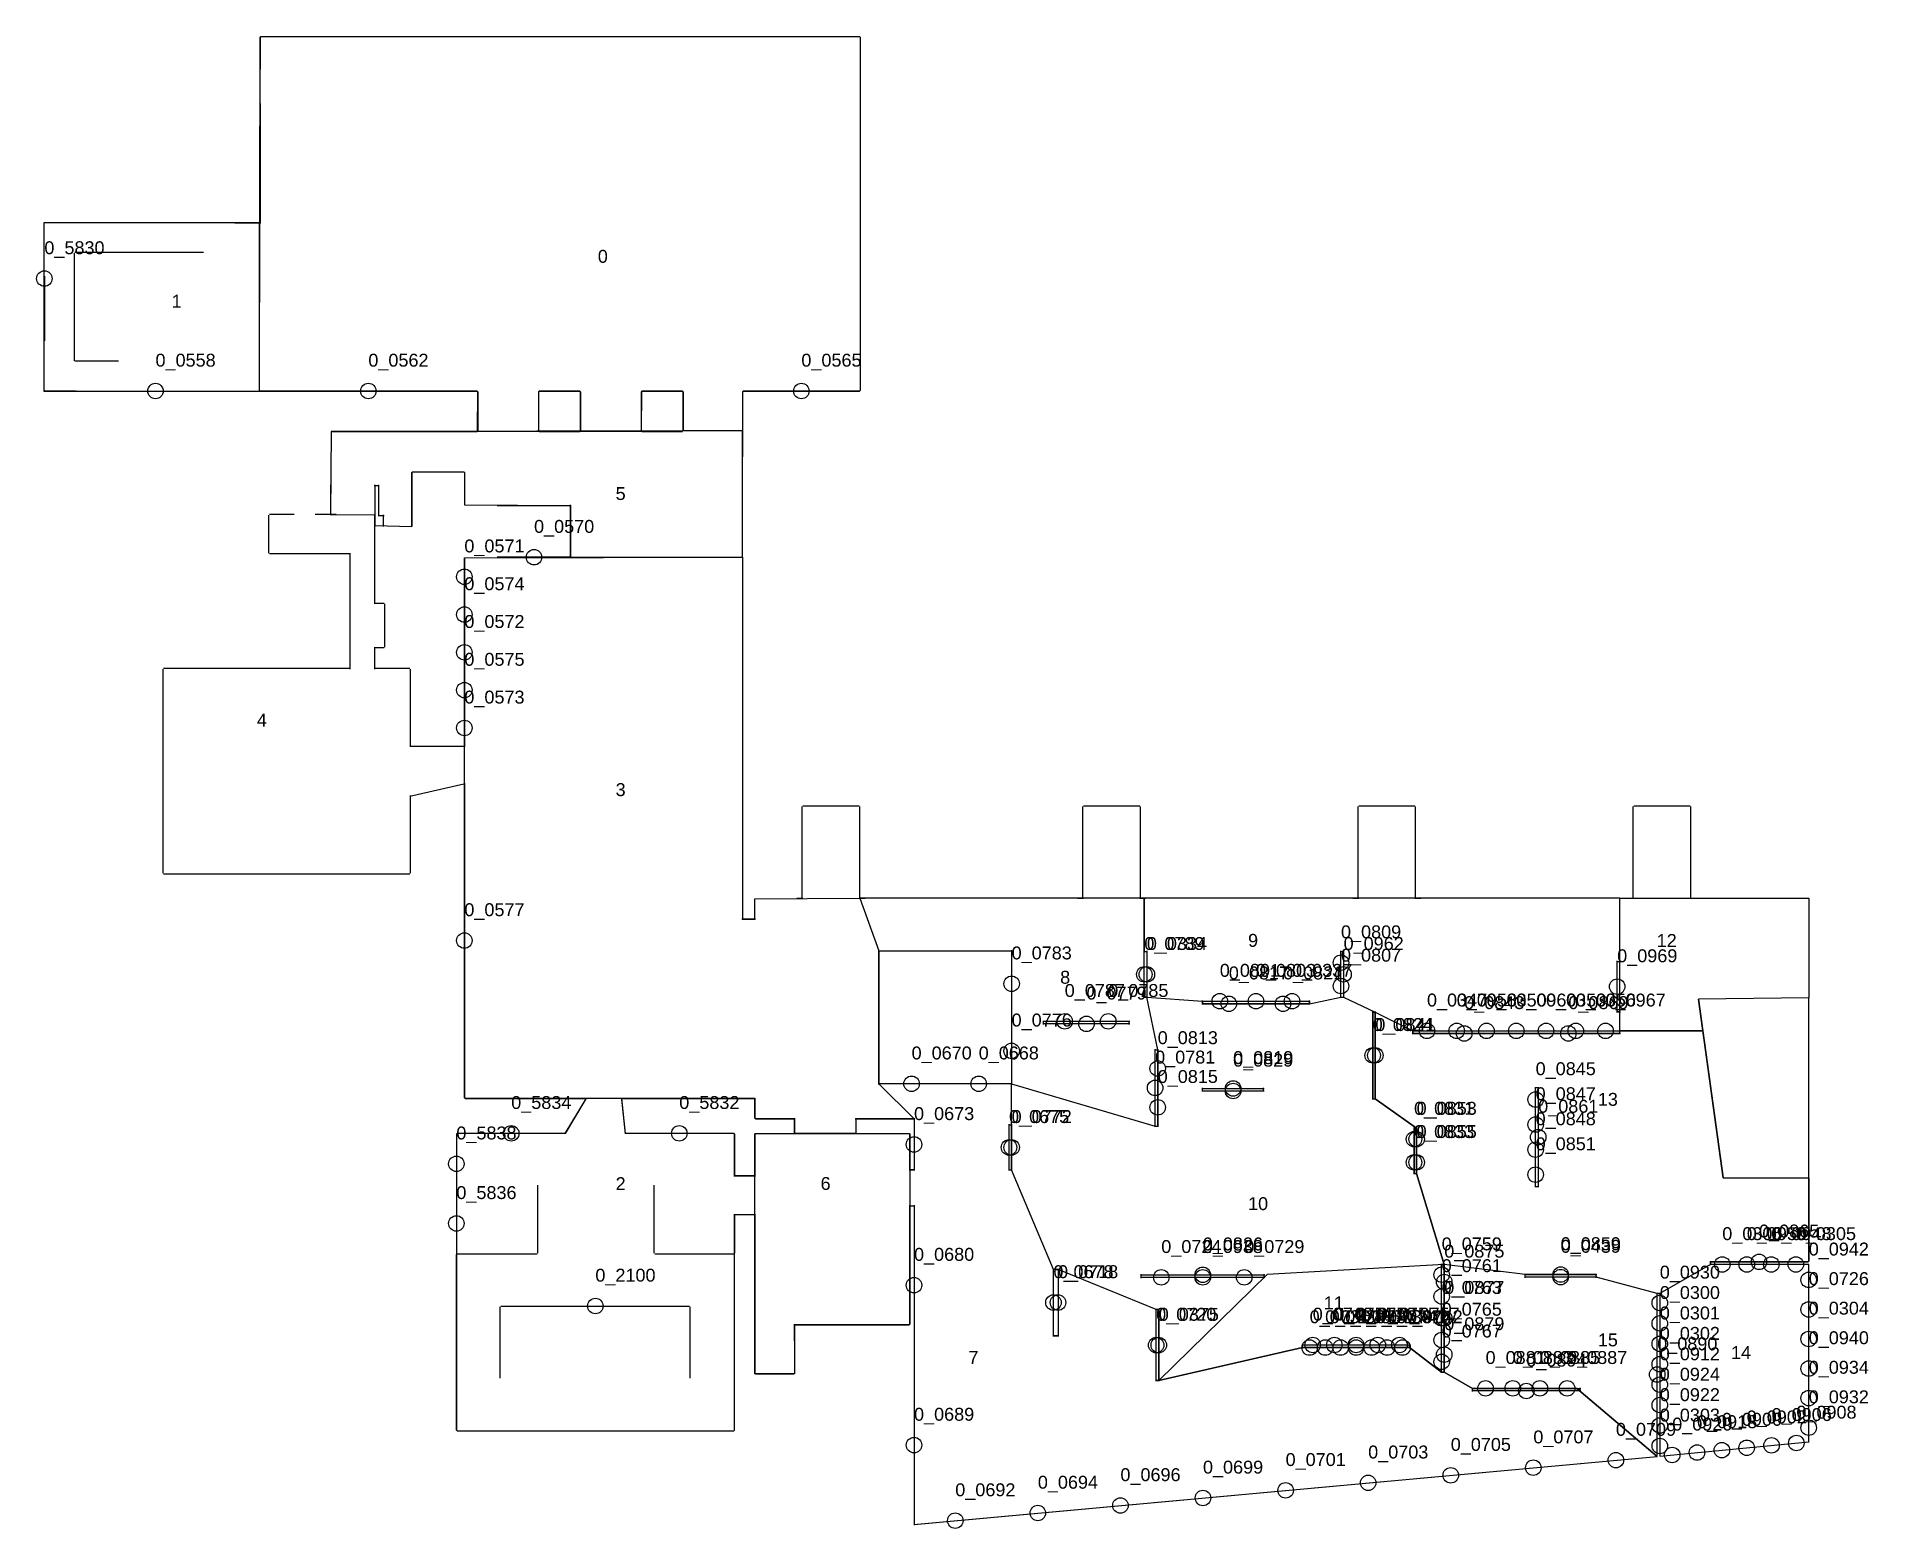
# Model space of a CAD drawing. Header units: millimetres. Extents: x -28 to 7069, y -1 to 5779.
import ezdxf

# ---------------------------------------------------------------- set-up
doc = ezdxf.new("R2010")
doc.units = ezdxf.units.MM
for name, color, linetype, true_color in [('Area', 4, 'Continuous', 0x00ffff), ('LABELS', 5, 'Continuous', 0x0000ff), ('PAINTINGS', 1, 'Continuous', 0xff0000)]:
    doc.layers.add(name, color=color, linetype=linetype, true_color=true_color)
doc.layers.add('WALLS', color=7, linetype='Continuous')
doc.styles.add('Arial Regular', font='arial.ttf')

msp = doc.modelspace()

# ---------------------------------------------------------------- linework, layer by layer
at = {"layer": 'Area'}
for points in [[(838.5, 5776.3), (841, 5778.8), (3160, 5778.8), (3162.5, 5776.3), (3162.5, 4408.3), (3160, 4405.8), (2710, 4405.8), (2707.5, 4403.3), (2707.5, 4251.4), (2477.5, 4251.3), (2477.5, 4403.3), (2475, 4405.8), (2317, 4405.8), (2315.7, 4404.6), (2314.5, 4251.3), (2317, 4248.8), (2077, 4248.8), (2079.5, 4251.3), (2079.5, 4403.3), (2077, 4405.8), (1919, 4405.8), (1916.5, 4403.3), (1916.5, 4251.3), (1919, 4248.8), (1681, 4248.8), (1681.5, 4403.3), (1679, 4405.8), (836, 4405.9)], [(0, 4405.9), (836, 4405.9), (836, 5057.9), (0, 5057.9)], [(1629.5, 3964.4), (2040.5, 3961.9), (2040.5, 3761.9), (2707.5, 3761.9), (2706.4, 4251.4), (1114, 4248.9), (1111.5, 3927.9), (1282.5, 3926.4), (1282.5, 3885.2), (1425.5, 3881.4), (1425.5, 4090.4), (1428, 4092.9), (1627, 4092.9), (1629.5, 4090.4)], [(1629.5, 3759.4), (2707.5, 3761.9), (2707.5, 2359.9), (2754.5, 2359.9), (2754.5, 2438.4), (3161.5, 2440.9), (3234.5, 2236.9), (3234.5, 1721.9), (3371.5, 1585.9), (3146.5, 1585.9), (3146.5, 1529.9), (2908.5, 1529.9), (2908.5, 1585.9), (2757, 1585.9), (2754.5, 1588.4), (2754.5, 1664.9), (1632, 1664.9), (1629.5, 1667.4)], [(3161.5, 2440.9), (3234.5, 2236.9), (3749.5, 2236.9), (3749.5, 1721.9), (4305.5, 1557.9), (4305.5, 1853.9), (4315.5, 1853.9), (4273.5, 2057.9), (4263.5, 2057.9), (4263.5, 2440.9)], [(5158.5, 1999.9), (5303.5, 1926.9), (6105.5, 1926.9), (6105.5, 2000.9), (6095.5, 2000.9), (6095.5, 2195.9), (6105.5, 2195.9), (6106, 2440.9), (4263.5, 2440.9), (4263.5, 2233.9), (4273.5, 2233.9), (4273.5, 2057.9), (4488.5, 2041.9), (4903.5, 2041.9), (4903.5, 2031.9), (5025.5, 2057.9), (5035.5, 2057.9)], [(6106, 2440.9), (6157.5, 2440.9), (6837.5, 2441), (6837.5, 2054.4), (6410.5, 2049.7), (6427.4, 1926.9), (6106, 1926.9), (6105.5, 1926.9)], [(6505.5, 1357.7), (6837.5, 1357.4), (6837.5, 1034.4), (6835, 1031.9), (6457.5, 1031.9), (6457.5, 1021.9), (6260.5, 909.9), (6250.5, 909.9), (6013.5, 972.9), (6013.5, 982.9), (5739.5, 982.9), (5425.5, 1021.9), (5318.5, 1374.9), (5318.5, 1549.9), (5158.5, 1663.9), (5158.5, 1999.9), (5303.5, 1926.9), (5303.5, 1916.9), (6105.5, 1916.9), (6106, 1926.9), (6427.4, 1926.9)], [(2673, 376.9), (2675.5, 379.4), (2675.5, 1214.9), (2754.5, 1214.9), (2754.5, 1365.9), (2675.5, 1365.9), (2675.5, 1527.4), (2673, 1529.9), (2253.3, 1529.9), (2239.2, 1664.9), (2102, 1664.9), (2099.9, 1663.7), (2019.6, 1529.9), (1601, 1529.9), (1598.5, 1527.4), (1598.5, 379.4), (1601, 376.9)], [(2754.5, 1527.4), (2757, 1529.9), (3353, 1529.9), (3355.5, 1527.4), (3355.5, 790.4), (3353, 787.9), (2908.5, 787.9), (2908.5, 598), (2754.5, 598)], [(5425.5, 604.9), (5425.5, 1022.4), (4739.4, 982.5), (4319.5, 571.9), (4876.5, 699.9), (5291.5, 699.9), (5415.5, 604.9)], [(6837.5, 334.8), (6837.5, 1021.9), (6457.5, 1021.9), (6260.5, 909.9), (6260.5, 279.4)]]:
    msp.add_lwpolyline(points, close=True, dxfattribs=at)
for points in [[(5308.5, 1374.9), (5318.5, 1374.9), (5425.3, 1022.4), (4739.4, 982.5), (4319.5, 571.9), (4319.5, 846.9), (4309.5, 846.9), (3929.5, 1002.9), (3911.5, 1002.9), (3749.5, 1387.9), (3749.5, 1721.9), (4305.5, 1557.9), (4315.5, 1557.9), (4315.5, 1853.9), (4273.5, 2057.9), (4488.5, 2041.9), (4488.5, 2031.9), (4903.5, 2031.9), (5025.5, 2057.9), (5035.5, 2057.9), (5158.5, 1999.9), (5148.5, 1999.9), (5148.5, 1663.9), (5158.5, 1663.9), (5318.5, 1549.9), (5308.5, 1549.9), (5308.5, 1374.9), (5318.5, 1374.9), (5425.5, 1021.9)], [(3739.5, 1385.4), (3739.5, 1562.9), (3749.5, 1562.9), (3749.5, 1721.9), (3234.5, 1721.9), (3371.5, 1585.9), (3371.5, 1387.9), (3355.5, 1387.9), (3355.5, 1248.9), (3371.5, 1248.9), (3371.5, 14.9), (6250.5, 278.4), (5939.7, 541.9), (5535.5, 541.9), (5425.5, 604.9), (5415.5, 604.9), (5291.5, 699.9), (4876.5, 699.9), (4319.5, 571.9), (4309.5, 571.9), (4309.5, 846.9), (3929.5, 1002.9), (3929.5, 745.9), (3911.5, 745.9), (3911.5, 1002.9), (3749.5, 1387.9)], [(6250.5, 909.9), (6013.5, 972.9), (5739.5, 972.9), (5739.5, 982.9), (5425.5, 1021.9), (5425.5, 604.9), (5535.5, 541.9), (5939.7, 541.9), (6250.5, 278.4), (6250.5, 912.4)]]:
    msp.add_lwpolyline(points, dxfattribs=at)
at = {"layer": 'PAINTINGS'}
for centre in [(2.5, 4841.5), (433, 4405.9), (1257.5, 4405.8), (2935, 4405.8), (1899.5, 3761.9), (1629.5, 3686.2), (1629.5, 3539.8), (1629.5, 3393.4), (1629.5, 3247), (1629.5, 3100.6), (1629.5, 2276.9), (5025.5, 2191.1), (3749.5, 2109.4), (4263.5, 2145.9), (4273.5, 2145.9), (5025.5, 2100.6), (5035.5, 2145.9), (4556, 2041.9), (4591, 2031.9), (4696, 2041.9), (4801, 2031.9), (4836, 2041.9), (6095.5, 2098.4), (3955.2, 1963.9), (4123.8, 1963.9), (4039.5, 1953.9), (5358.6, 1926.9), (5473.9, 1926.9), (5502.8, 1916.9), (5589.2, 1926.9), (5704.5, 1926.9), (5819.8, 1926.9), (5906.2, 1916.9), (5935.1, 1926.9), (6050.4, 1926.9), (3749.5, 1849.4), (5148.5, 1831.9), (5158.5, 1831.9), (4315.5, 1781.1), (3362, 1721.9), (3622, 1721.9), (4305.5, 1705.9), (4607.5, 1703.9), (4607.5, 1693.9), (4315.5, 1630.6), (5779.5, 1660.9), (5779.5, 1563.9), (1811, 1529.9), (2462, 1529.9), (3371.5, 1486.9), (3739.5, 1475.4), (3749.5, 1475.4), (5308.5, 1507.4), (5318.5, 1507.4), (5779.5, 1466.9), (5789.5, 1515.4), (1598.5, 1411.9), (5308.5, 1417.4), (5318.5, 1417.4), (5779.5, 1369.9), (1598.5, 1180.9), (4329.3, 971.9), (4490, 981.9), (4490, 971.9), (4650.7, 971.9), (5415.5, 982.2), (5876.5, 982.9), (5876.5, 972.9), (6502.5, 1021.9), (6597.5, 1021.9), (6645, 1031.9), (6692.5, 1021.9), (6787.5, 1021.9), (3371.5, 941.6), (5415.5, 897.8), (5425.5, 954), (6837.5, 962.1), (2137, 860.9), (3911.5, 874.4), (3929.5, 874.4), (6260.5, 872.8), (6837.5, 847.6), (5415.5, 813.4), (5425.5, 813.4), (6260.5, 793.7), (4309.5, 709.4), (4319.5, 709.4), (4904, 699.9), (4916, 710), (4964, 699.9), (5000, 710), (5024, 699.9), (5084, 710), (5084, 699.9), (5144, 699.9), (5168, 710), (5204, 699.9), (5252, 710), (5264, 699.9), (5415.5, 729), (6260.5, 714.5), (6837.5, 733.1), (5415.5, 644.6), (5425.5, 672.7), (6260.5, 635.4), (6837.5, 618.6), (5585.6, 541.9), (5690.9, 541.9), (5796.1, 541.9), (5901.4, 541.9), (6250.5, 595.4), (6260.5, 556.3), (5743.5, 531.9), (6260.5, 477.2), (6837.5, 504.1), (6260.5, 398), (6789.7, 330.2), (6837.5, 389.6), (3371.5, 322.1), (6090.5, 263.7), (6260.5, 318.9), (6308.6, 284), (6404.8, 293.2), (6501, 302.5), (6597.2, 311.7), (6693.5, 321), (5450.7, 205.2), (5770.6, 234.4), (4490.9, 117.3), (4810.9, 146.6), (5130.8, 175.9), (3851.1, 58.8), (4171, 88.1), (3531.2, 29.5)]:
    msp.add_circle(centre, 30, dxfattribs=at)
at = {"layer": 'WALLS'}
for p, q in [((838.5, 5776.3), (838.5, 5653.3)), ((841, 5778.8), (991, 5778.8)), ((1301, 5778.8), (1679, 5778.8)), ((1990, 5778.8), (2201, 5778.8)), ((2401, 5778.8), (2501, 5778.8)), ((2701, 5778.8), (2801, 5778.8)), ((3001, 5778.8), (3160, 5778.8)), ((3162.5, 5776.3), (3162.5, 5700.3)), ((838.5, 5519.3), (838.5, 5055.3)), ((3162.5, 5500.3), (3162.5, 5341.3)), ((3162.5, 5116.4), (3162.5, 4997.3)), ((126, 5057.9), (0, 5057.9)), ((619, 5057.9), (126, 5057.9)), ((740, 5057.9), (619, 5057.9)), ((740, 5057.9), (836, 5057.9)), ((118.5, 4939.4), (118.5, 4523.4)), ((619, 4941.9), (121, 4941.9)), ((2.5, 4850.4), (2.5, 4600.4)), ((3162.5, 4772.4), (3162.5, 4650.4)), ((289, 4520.9), (121, 4520.9)), ((3162.5, 4500.3), (3162.5, 4408.3)), ((126, 4405.9), (0, 4405.9)), ((126, 4405.9), (740, 4405.9)), ((740, 4405.9), (836, 4405.9)), ((836, 4405.8), (1679, 4405.8)), ((1681.5, 4403.3), (1681.5, 4251.3)), ((1916.5, 4403.3), (1916.5, 4251.3)), ((1919, 4405.8), (2077, 4405.8)), ((2079.5, 4403.3), (2079.5, 4251.3)), ((2314.5, 4403.3), (2314.5, 4251.3)), ((2317, 4405.8), (2475, 4405.8)), ((2477.5, 4403.3), (2477.5, 4251.3)), ((2707.5, 4403.3), (2707.5, 4251.3)), ((2710, 4405.8), (3160, 4405.8)), ((1114, 4248.9), (1679, 4248.9)), ((1919, 4248.8), (2077, 4248.8)), ((2317, 4248.8), (2475, 4248.8)), ((2707.5, 4251.4), (2707.5, 4150.4)), ((1425.5, 4090.4), (1425.5, 4042.4)), ((1428, 4092.9), (1627, 4092.9)), ((1629.5, 4090.4), (1629.5, 3964.4)), ((1111.5, 4042.4), (1111.5, 3925.4)), ((1280, 4039.9), (1300, 4039.9)), ((1282.5, 4042.4), (1282.5, 3926.4)), ((1297.5, 4042.4), (1297.5, 3926.4)), ((1425.5, 4042.4), (1425.5, 3881.4)), ((872.5, 3777.4), (872.5, 3925.4)), ((970, 3927.9), (875, 3927.9)), ((1133, 3927.9), (1051, 3927.9)), ((1282.5, 3581.4), (1282.5, 3926.4)), ((1295, 3923.9), (1319, 3923.9)), ((1316.5, 3881.4), (1316.5, 3926.4)), ((1756, 3961.9), (2043, 3961.9)), ((2040.5, 3759.4), (2040.5, 3964.4)), ((2707.5, 3759.4), (2707.5, 3964.4)), ((1189, 3774.9), (875, 3774.9)), ((1186.5, 3328.4), (1186.5, 3777.4)), ((2043, 3761.9), (1756, 3761.9)), ((1629.5, 3759.4), (1629.5, 3027.4)), ((1280, 3583.9), (1319, 3583.9)), ((1321.5, 3413.4), (1321.5, 3581.4)), ((2707.5, 3500.4), (2707.5, 3300.4)), ((1319, 3410.9), (1280, 3410.9)), ((1282.5, 3328.4), (1282.5, 3413.4)), ((461.5, 3328.4), (461.5, 2537.4)), ((1189, 3330.9), (464, 3330.9)), ((1418, 3330.9), (1280, 3330.9)), ((1421, 3027.4), (1421, 3328.4)), ((2707.5, 3100.4), (2707.5, 2800.4)), ((1418, 3029.9), (1632, 3029.9)), ((1418.6, 2835.8), (1627.6, 2883.8)), ((1629.5, 2886.4), (1629.5, 1667.4)), ((1420.5, 2537.4), (1420.5, 2838.4)), ((2938.5, 2438.4), (2938.5, 2796.4)), ((2941, 2798.9), (3106, 2798.9)), ((3106, 2798.9), (3159, 2798.9)), ((3161.5, 2438.4), (3161.5, 2796.4)), ((4025.5, 2438.4), (4025.5, 2796.4)), ((4028, 2798.9), (4193, 2798.9)), ((4193, 2798.9), (4246, 2798.9)), ((4248.5, 2438.4), (4248.5, 2796.4)), ((5091.5, 2438.4), (5091.5, 2796.4)), ((5094, 2798.9), (5259, 2798.9)), ((5259, 2798.9), (5312, 2798.9)), ((5314.5, 2438.4), (5314.5, 2796.4)), ((6157.5, 2438.4), (6157.5, 2796.4)), ((6160, 2798.9), (6325, 2798.9)), ((6325, 2798.9), (6378, 2798.9)), ((6380.5, 2438.4), (6380.5, 2796.4)), ((2707.5, 2700.4), (2707.5, 2371.4)), ((464, 2534.9), (1418, 2534.9)), ((2754.5, 2357.4), (2754.5, 2438.4)), ((2918, 2440.9), (2941, 2440.9)), ((3159, 2440.9), (3182, 2440.9)), ((4005, 2440.9), (4028, 2440.9)), ((4246, 2440.9), (4269, 2440.9)), ((5071, 2440.9), (5094, 2440.9)), ((5312, 2440.9), (5335, 2440.9)), ((6137, 2440.9), (6160, 2440.9)), ((6378, 2440.9), (6401, 2440.9)), ((2757, 2359.9), (2705, 2359.9)), ((2707.5, 2371.4), (2707.5, 2357.4)), ((3232, 2236.9), (3752, 2236.9)), ((3234.5, 1719.4), (3234.5, 2239.4)), ((3749.5, 2239.4), (3749.5, 1719.4)), ((4261, 2233.9), (4276, 2233.9)), ((4263.5, 2055.4), (4263.5, 2236.4)), ((4273.5, 2236.4), (4273.5, 2055.4)), ((5023, 2233.9), (5038, 2233.9)), ((5025.5, 2055.4), (5025.5, 2236.4)), ((5035.5, 2236.4), (5035.5, 2055.4)), ((6093, 2195.9), (6108, 2195.9)), ((6095.5, 1998.4), (6095.5, 2198.4)), ((6105.5, 1998.4), (6105.5, 2198.4)), ((4261, 2057.9), (4276, 2057.9)), ((5023, 2057.9), (5038, 2057.9)), ((4486, 2041.9), (4906, 2041.9)), ((4906, 2031.9), (4486, 2031.9)), ((4488.5, 2029.4), (4488.5, 2044.4)), ((4903.5, 2029.4), (4903.5, 2044.4)), ((5146, 1999.9), (5161, 1999.9)), ((5148.5, 1661.4), (5148.5, 2002.4)), ((5158.5, 2002.4), (5158.5, 1661.4)), ((6093, 2000.9), (6108, 2000.9)), ((6505.5, 1357.7), (6410.5, 2049.7)), ((6837.5, 1357.4), (6837.5, 2054.4)), ((3871, 1963.9), (4208, 1963.9)), ((4208, 1953.9), (3871, 1953.9)), ((3873.5, 1951.4), (3873.5, 1966.4)), ((4205.5, 1951.4), (4205.5, 1966.4)), ((5301, 1926.9), (6108, 1926.9)), ((6108, 1916.9), (5301, 1916.9)), ((5303.5, 1914.4), (5303.5, 1929.4)), ((6105.5, 1914.4), (6105.5, 1929.4)), ((4303, 1853.9), (4318, 1853.9)), ((4305.5, 1555.4), (4305.5, 1856.4)), ((4315.5, 1856.4), (4315.5, 1555.4)), ((3752, 1721.9), (3232, 1721.9)), ((4487, 1703.9), (4728, 1703.9)), ((4489.5, 1691.4), (4489.5, 1706.4)), ((4725.5, 1691.4), (4725.5, 1706.4)), ((5777, 1706.9), (5792, 1706.9)), ((5779.5, 1321.4), (5779.5, 1709.4)), ((5789.5, 1709.4), (5789.5, 1321.4)), ((1632, 1664.9), (2102, 1664.9)), ((2099.9, 1663.7), (2018.9, 1528.7)), ((2237, 1664.9), (2757, 1664.9)), ((2253.5, 1527.7), (2239.5, 1662.7)), ((2754.5, 1662.4), (2754.5, 1588.4)), ((4728, 1693.9), (4487, 1693.9)), ((5146, 1663.9), (5161, 1663.9)), ((2757, 1585.9), (2911, 1585.9)), ((2908.5, 1588.4), (2908.5, 1527.4)), ((3144, 1585.9), (3374, 1585.9)), ((3146.5, 1588.4), (3146.5, 1527.4)), ((3371.5, 1588.4), (3371.5, 1385.4)), ((3737, 1562.9), (3752, 1562.9)), ((3739.5, 1385.4), (3739.5, 1565.4)), ((3749.5, 1565.4), (3749.5, 1385.4)), ((1598.5, 1527.4), (1598.5, 1065.4)), ((2021, 1529.9), (1601, 1529.9)), ((2673, 1529.9), (2251, 1529.9)), ((2675.5, 1527.4), (2675.5, 1363.4)), ((2754.5, 1527.4), (2754.5, 1363.4)), ((2757, 1529.9), (2911, 1529.9)), ((3144, 1529.9), (3353, 1529.9)), ((3355.5, 1385.4), (3355.5, 1527.4)), ((4303, 1557.9), (4318, 1557.9)), ((5306, 1549.9), (5321, 1549.9)), ((5308.5, 1372.4), (5308.5, 1552.4)), ((5318.5, 1552.4), (5318.5, 1372.4)), ((2673, 1365.9), (2757, 1365.9)), ((3353, 1387.9), (3374, 1387.9)), ((3737, 1387.9), (3752, 1387.9)), ((5306, 1374.9), (5321, 1374.9)), ((6837.5, 1034.4), (6837.5, 1357.4)), ((1914.5, 1065.4), (1914.5, 1329.4)), ((2364.5, 1065.4), (2364.5, 1329.4)), ((5777, 1323.9), (5792, 1323.9)), ((2673, 1214.9), (2757, 1214.9)), ((2675.5, 1217.4), (2675.5, 1065.4)), ((2754.5, 1217.4), (2754.5, 600.4)), ((3353, 1248.9), (3374, 1248.9)), ((3355.5, 790.4), (3355.5, 1251.4)), ((3371.5, 1251.4), (3371.5, 12.4)), ((1598.5, 379.4), (1598.5, 1060.4)), ((1601, 1062.9), (1912, 1062.9)), ((2367, 1062.9), (2673, 1062.9)), ((2675.5, 379.4), (2675.5, 1060.4)), ((3909, 1002.9), (3932, 1002.9)), ((3911.5, 743.4), (3911.5, 1005.4)), ((3929.5, 1005.4), (3929.5, 743.4)), ((5413, 1021.9), (5428, 1021.9)), ((5415.5, 602.4), (5415.5, 1024.4)), ((5425.5, 1024.4), (5425.5, 602.4)), ((6455, 1031.9), (6835, 1031.9)), ((6835, 1021.9), (6455, 1021.9)), ((6457.5, 1019.4), (6457.5, 1034.4)), ((6837.5, 332.4), (6837.5, 1019.4)), ((4249, 981.9), (4731, 981.9)), ((4731, 971.9), (4249, 971.9)), ((4251.5, 969.4), (4251.5, 984.4)), ((4728.5, 969.4), (4728.5, 984.4)), ((5737, 982.9), (6016, 982.9)), ((6016, 972.9), (5737, 972.9)), ((5739.5, 970.4), (5739.5, 985.4)), ((6013.5, 970.4), (6013.5, 985.4)), ((1768.5, 581.4), (1768.5, 858.4)), ((1771, 860.9), (1912, 860.9)), ((1912, 860.9), (2362, 860.9)), ((2362, 860.9), (2502, 860.9)), ((2504.5, 581.4), (2504.5, 858.4)), ((6248, 909.9), (6263, 909.9)), ((6250.5, 278.4), (6250.5, 912.4)), ((6260.5, 912.4), (6260.5, 279.4)), ((2906, 787.9), (3353, 787.9)), ((2908.5, 726.4), (2908.5, 790.4)), ((4307, 846.9), (4322, 846.9)), ((4309.5, 569.4), (4309.5, 849.4)), ((4319.5, 849.4), (4319.5, 569.4)), ((3909, 745.9), (3932, 745.9)), ((4874, 710), (5294, 710)), ((4876.5, 697.4), (4876.5, 712.4)), ((5291.5, 697.4), (5291.5, 712.4)), ((5294, 699.9), (4874, 699.9)), ((2757, 597.9), (2906, 597.9)), ((4307, 571.9), (4322, 571.9)), ((5413, 604.9), (5428, 604.9)), ((5533, 541.9), (5954, 541.9)), ((5954, 531.9), (5533, 531.9)), ((5535.5, 529.4), (5535.5, 544.4)), ((5951.5, 529.4), (5951.5, 544.4)), ((1601, 376.9), (2673, 376.9)), ((6260.5, 279.4), (6837.8, 334.9)), ((3371.2, 14.9), (6250.5, 278.4))]:
    msp.add_line(p, q, dxfattribs=at)

# ---------------------------------------------------------------- texts
at = {"layer": 'Area', "char_height": 50, "attachment_point": 7, "style": 'Arial Regular'}
for s, insert, width in [('0', (2146.5, 4901.9), 171.196), ('1', (495.5, 4728.9), 152.174), ('5', (2215.5, 3982.9), 172.283), ('4', (825.5, 3105.9), 170.652), ('3', (2215.5, 2835.9), 171.196), ('9', (4665.5, 2251.9), 171.739), ('12', (6248.5, 2251.9), 247.283), ('8', (3937.5, 2108.9), 171.739), ('13', (6020.5, 1635.9), 248.37), ('2', (2215.5, 1309.9), 170.109), ('6', (3009.5, 1309.9), 171.196), ('10', (4665.5, 1231.9), 248.37), ('11', (4958.5, 847.9), 229.348), ('15', (6020.5, 703.9), 249.457), ('7', (3582.5, 636.9), 171.196), ('14', (6536.5, 655.9), 247.826)]:
    msp.add_mtext(s, dxfattribs=dict(at, insert=insert, width=width))
at = {"layer": 'LABELS', "char_height": 50, "attachment_point": 7, "style": 'Arial Regular'}
for s, insert, width in [('0_5830', (2.5, 4921.5), 557.065), ('0_0558', (433, 4485.9), 557.609), ('0_0562', (1257.5, 4485.8), 555.978), ('0_0565', (2935, 4485.8), 558.152), ('0_0570', (1899.5, 3841.9), 557.065), ('0_0571', (1629.5, 3766.2), 538.043), ('0_0574', (1629.5, 3619.8), 556.522), ('0_0572', (1629.5, 3473.4), 555.978), ('0_0575', (1629.5, 3327), 558.152), ('0_0573', (1629.5, 3180.6), 557.065), ('0_0577', (1629.5, 2356.9), 557.065), ('0_0789', (4263.5, 2225.9), 557.609), ('0_0334', (4273.5, 2225.9), 556.522), ('0_0809', (5025.5, 2271.1), 557.609), ('0_0962', (5035.5, 2225.9), 555.978), ('0_0783', (3749.5, 2189.4), 557.065), ('0_0807', (5025.5, 2180.6), 557.065), ('0_0969', (6095.5, 2178.4), 557.609), ('0_0801', (4556, 2121.9), 538.043), ('0_0817', (4591, 2111.9), 557.065), ('0_0803', (4696, 2121.9), 557.065), ('0_0821', (4801, 2111.9), 538.043), ('0_0337', (4836, 2121.9), 557.065), ('0_0787', (3955.2, 2043.9), 557.065), ('0_0779', (4039.5, 2033.9), 557.609), ('0_0785', (4123.8, 2043.9), 558.152), ('0_0347', (5358.6, 2006.9), 557.065), ('0_0958', (5473.9, 2006.9), 557.609), ('0_0843', (5502.8, 1996.9), 557.065), ('0_0350', (5589.2, 2006.9), 557.065), ('0_0960', (5704.5, 2006.9), 557.065), ('0_0353', (5819.8, 2006.9), 557.065), ('0_0869', (5906.2, 1996.9), 557.609), ('0_0356', (5935.1, 2006.9), 557.065), ('0_0967', (6050.4, 2006.9), 557.065), ('0_0776', (3749.5, 1929.4), 557.065), ('0_0813', (4315.5, 1861.1), 557.065), ('0_0824', (5148.5, 1911.9), 556.522), ('0_0841', (5158.5, 1911.9), 538.043), ('0_0670', (3362, 1801.9), 557.065), ('0_0668', (3622, 1801.9), 557.609), ('0_0781', (4305.5, 1785.9), 538.043), ('0_0819', (4607.5, 1783.9), 557.609), ('0_0815', (4315.5, 1710.6), 558.152), ('0_0829', (4607.5, 1773.9), 557.609), ('0_0845', (5779.5, 1740.9), 558.152), ('0_0847', (5779.5, 1643.9), 557.065), ('0_5834', (1811, 1609.9), 556.522), ('0_5832', (2462, 1609.9), 555.978), ('0_0831', (5308.5, 1587.4), 538.043), ('0_0853', (5318.5, 1587.4), 557.065), ('0_0861', (5789.5, 1595.4), 538.043), ('0_0673', (3371.5, 1566.9), 557.065), ('0_0675', (3739.5, 1555.4), 558.152), ('0_0772', (3749.5, 1555.4), 555.978), ('0_0833', (5308.5, 1497.4), 557.065), ('0_0855', (5318.5, 1497.4), 558.152), ('0_0848', (5779.5, 1546.9), 557.609), ('0_5838', (1598.5, 1491.9), 557.609), ('0_0851', (5779.5, 1449.9), 538.043), ('0_5836', (1598.5, 1260.9), 557.065), ('0_0306', (6502.5, 1101.9), 557.065), ('0_0950', (6597.5, 1101.9), 557.065), ('0_0865', (6645, 1111.9), 558.152), ('0_0948', (6692.5, 1101.9), 557.609), ('0_0305', (6787.5, 1101.9), 558.152), ('0_0680', (3371.5, 1021.6), 557.065), ('0_0724', (4329.3, 1051.9), 556.522), ('0_0826', (4490, 1061.9), 557.065), ('0_0938', (4490, 1051.9), 557.609), ('0_0729', (4650.7, 1051.9), 557.609), ('0_0759', (5415.5, 1062.2), 557.609), ('0_0875', (5425.5, 1034), 558.152), ('0_0859', (5876.5, 1062.9), 557.609), ('0_0439', (5876.5, 1052.9), 557.609), ('0_0942', (6837.5, 1042.1), 555.978), ('0_2100', (2137, 940.9), 557.065), ('0_0678', (3911.5, 954.4), 557.609), ('0_0718', (3929.5, 954.4), 557.609), ('0_0761', (5415.5, 977.8), 538.043), ('0_0930', (6260.5, 952.8), 557.065), ('0_0763', (5415.5, 893.4), 557.065), ('0_0877', (5425.5, 893.4), 557.065), ('0_0300', (6260.5, 873.7), 557.065), ('0_0726', (6837.5, 927.6), 557.065), ('0_0720', (4309.5, 789.4), 557.065), ('0_0375', (4319.5, 789.4), 558.152), ('0_0749', (4916, 790), 557.609), ('0_0751', (5000, 790), 538.043), ('0_0753', (5084, 790), 557.065), ('0_0755', (5168, 790), 558.152), ('0_0757', (5252, 790), 557.065), ('0_0765', (5415.5, 809), 558.152), ('0_0301', (6260.5, 794.5), 538.043), ('0_0304', (6837.5, 813.1), 556.522), ('0_0731', (4904, 779.9), 538.043), ('0_0733', (4964, 779.9), 557.065), ('0_0735', (5024, 779.9), 558.152), ('0_0737', (5084, 779.9), 557.065), ('0_0739', (5144, 779.9), 557.609), ('0_0741', (5204, 779.9), 538.043), ('0_0742', (5264, 779.9), 555.978), ('0_0767', (5415.5, 724.6), 557.065), ('0_0879', (5425.5, 752.7), 557.609), ('0_0302', (6260.5, 715.4), 555.978), ('0_0890', (6250.5, 675.4), 557.065), ('0_0940', (6837.5, 698.6), 557.065), ('0_0881', (5585.6, 621.9), 538.043), ('0_0883', (5690.9, 621.9), 557.065), ('0_0894', (5743.5, 611.9), 556.522), ('0_0885', (5796.1, 621.9), 558.152), ('0_0887', (5901.4, 621.9), 557.065), ('0_0912', (6260.5, 636.3), 555.978), ('0_0934', (6837.5, 584.1), 556.522), ('0_0924', (6260.5, 557.2), 556.522), ('0_0922', (6260.5, 478), 555.978), ('0_0932', (6837.5, 469.6), 555.978), ('0_0689', (3371.5, 402.1), 557.609), ('0_0303', (6260.5, 398.9), 557.065), ('0_0920', (6308.6, 364), 557.065), ('0_0918', (6404.8, 373.2), 557.609), ('0_0900', (6501, 382.5), 557.065), ('0_0902', (6597.2, 391.7), 555.978), ('0_0906', (6693.5, 401), 557.065), ('0_0908', (6789.7, 410.2), 557.609), ('0_0707', (5770.6, 314.4), 557.065), ('0_0709', (6090.5, 343.7), 557.609), ('0_0701', (4810.9, 226.6), 538.043), ('0_0703', (5130.8, 255.9), 557.065), ('0_0705', (5450.7, 285.2), 558.152), ('0_0696', (4171, 168.1), 557.065), ('0_0699', (4490.9, 197.3), 557.609), ('0_0692', (3531.2, 109.5), 555.978), ('0_0694', (3851.1, 138.8), 556.522)]:
    msp.add_mtext(s, dxfattribs=dict(at, insert=insert, width=width))

doc.saveas('drawing.dxf')
